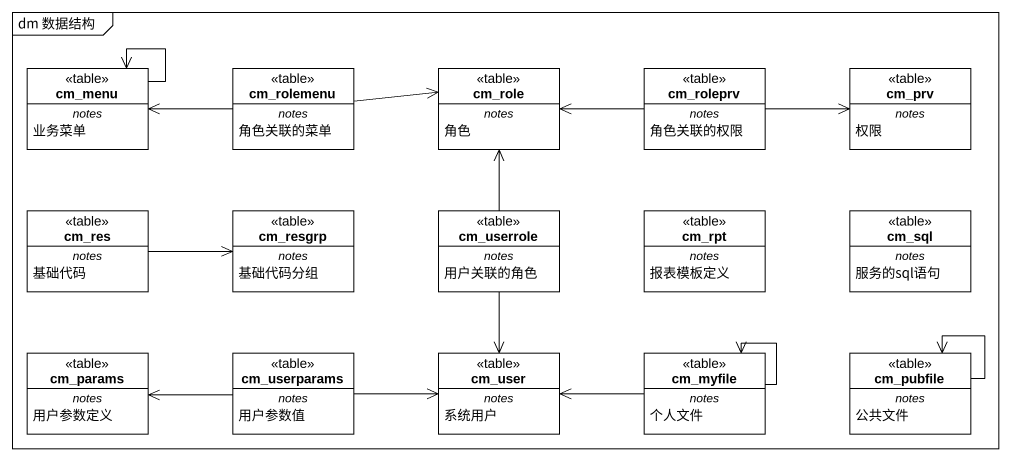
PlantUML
@startuml
mainframe dm 数据结构
hide circle
hide empty members
class cm_menu <<table>> {
  -- notes --
  业务菜单
}
class cm_rolemenu <<table>> {
  -- notes --
  角色关联的菜单
}
class cm_role <<table>> {
  -- notes --
  角色
}
class cm_roleprv <<table>> {
  -- notes --
  角色关联的权限
}
class cm_prv <<table>> {
  -- notes --
  权限
}
class cm_res <<table>> {
  -- notes --
  基础代码
}
class cm_resgrp <<table>> {
  -- notes --
  基础代码分组
}
class cm_userrole <<table>> {
  -- notes --
  用户关联的角色
}
class cm_rpt <<table>> {
  -- notes --
  报表模板定义
}
class cm_sql <<table>> {
  -- notes --
  服务的sql语句
}
class cm_params <<table>> {
  -- notes --
  用户参数定义
}
class cm_userparams <<table>> {
  -- notes --
  用户参数值
}
class cm_user <<table>> {
  -- notes --
  系统用户
}
class cm_myfile <<table>> {
  -- notes --
  个人文件
}
class cm_pubfile <<table>> {
  -- notes --
  公共文件
}
cm_menu --> cm_menu
cm_rolemenu -left-> cm_menu
cm_rolemenu -right-> cm_role
cm_roleprv -left-> cm_role
cm_roleprv -right-> cm_prv
cm_res -right-> cm_resgrp
cm_userrole -up-> cm_role
cm_userrole --> cm_user
cm_userparams -left-> cm_params
cm_userparams -right-> cm_user
cm_myfile -left-> cm_user
cm_myfile --> cm_myfile
cm_pubfile --> cm_pubfile
@enduml
